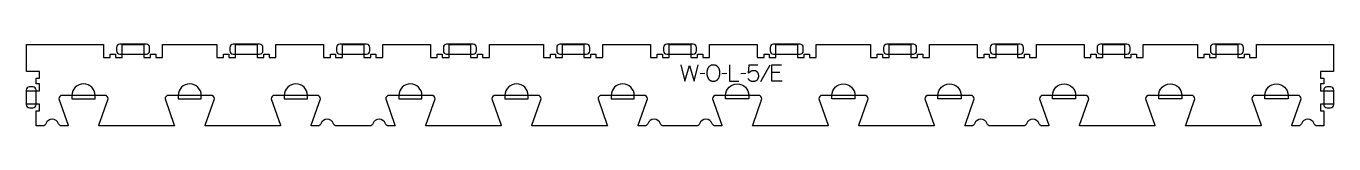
# Model space of a CAD drawing. Extents: x -1200 to 1200, y -80 to 70.
import ezdxf

# ---------------------------------------------------------------- set-up
doc = ezdxf.new("R2010")
doc.units = 0
for name, color, linetype in [('1_ANYTOOL_1MMDEEP_LABELS_S', 2, 'CONTINUOUS'), ('4_ANYTOOL_CUTTHROUGH_OUTSI', 5, 'CONTINUOUS'), ('5_ANYTOOL_HALF_MILL_9MM_IN', 3, 'CONTINUOUS')]:
    doc.layers.add(name, color=color, linetype=linetype)

msp = doc.modelspace()

# ---------------------------------------------------------------- linework, layer by layer
at = {"layer": '1_ANYTOOL_1MMDEEP_LABELS_S'}
for p, q in [((165.2, 32), (148, 1.2)), ((45.6, 16.3), (36.9, 16.2)), ((85.7, 16.3), (76.9, 16.2)), ((120.6, 16.3), (111.8, 16.2)), ((183.3, 18.5), (168.6, 18.5))]:
    msp.add_line(p, q, dxfattribs=at)
for points in [[(1.3, 32.4), (9, 2.4), (17.4, 31.5), (25.9, 2.4), (33.4, 32.4)], [(90.8, 32.4), (90.8, 2.4), (107.9, 2.4)], [(124.8, 7.2), (125.1, 6.9), (125.3, 6.6), (125.5, 6.4), (125.7, 6.1), (125.9, 5.8), (126.2, 5.6), (126.4, 5.3), (126.6, 5.1), (126.9, 4.9), (127.1, 4.7), (127.4, 4.5), (127.6, 4.3), (127.9, 4.1), (128.2, 3.9), (128.5, 3.8), (128.7, 3.6), (129, 3.5), (129.3, 3.4), (129.6, 3.2), (129.9, 3.1), (130.2, 3), (130.5, 2.9), (130.8, 2.8), (131.1, 2.7), (131.4, 2.7), (131.8, 2.6), (132.1, 2.6), (132.4, 2.5), (132.8, 2.5), (133.1, 2.5), (133.4, 2.4), (133.8, 2.4), (134.2, 2.4), (134.6, 2.5), (135, 2.5), (135.4, 2.5), (135.8, 2.5), (136.2, 2.6), (136.6, 2.6), (136.9, 2.7), (137.3, 2.8), (137.6, 2.8), (138, 2.9), (138.3, 3), (138.7, 3.1), (139, 3.2), (139.3, 3.3), (139.6, 3.5), (139.8, 3.5), (139.9, 3.6), (140.1, 3.7), (140.2, 3.8), (140.4, 3.9), (140.5, 3.9), (140.7, 4), (140.8, 4.1), (141, 4.2), (141.1, 4.4), (141.3, 4.5), (141.4, 4.6), (141.5, 4.7), (141.7, 4.8), (141.8, 4.9), (141.9, 5.1), (142, 5.2), (142.2, 5.4), (142.3, 5.5), (142.4, 5.6), (142.5, 5.8), (142.6, 6), (142.8, 6.1), (142.9, 6.3), (143, 6.5), (143.1, 6.6), (143.2, 6.8), (143.3, 7), (143.5, 7.4), (143.7, 7.8), (143.8, 8), (143.9, 8.3), (144, 8.5), (144.1, 8.7), (144.2, 9), (144.3, 9.2), (144.3, 9.5), (144.4, 9.7), (144.5, 9.9), (144.5, 10.2), (144.6, 10.4), (144.6, 10.7), (144.6, 10.9), (144.6, 11.1), (144.6, 11.4), (144.6, 11.6), (144.6, 11.9), (144.6, 12.1), (144.6, 12.4), (144.6, 12.7), (144.6, 12.9), (144.6, 13.2), (144.5, 13.4), (144.5, 13.7), (144.5, 13.9), (144.4, 14.2), (144.4, 14.4), (144.3, 14.6), (144.2, 14.9), (144.2, 15.1), (144.1, 15.3), (144, 15.6), (144, 15.8), (143.9, 16), (143.8, 16.2), (143.7, 16.4), (143.6, 16.7), (143.5, 16.9), (143.4, 17.1), (143.3, 17.3), (143.2, 17.5), (143.1, 17.7), (142.9, 17.9), (142.8, 18.1), (142.7, 18.3), (142.5, 18.4), (142.4, 18.6), (142.2, 18.8), (142.1, 19), (141.9, 19.2), (141.8, 19.3), (141.6, 19.5), (141.4, 19.7), (141.3, 19.8), (141.1, 20), (140.9, 20.1), (140.7, 20.2), (140.5, 20.4), (140.3, 20.5), (140.1, 20.6), (139.9, 20.7), (139.7, 20.8), (139.5, 20.9), (139.3, 21), (139.1, 21.1), (138.9, 21.2), (138.6, 21.2), (138.4, 21.3), (138.2, 21.4), (137.9, 21.4), (137.7, 21.5), (137.4, 21.5), (137.2, 21.6), (136.9, 21.6), (136.7, 21.7), (136.4, 21.7), (136.1, 21.7), (135.9, 21.7), (135.6, 21.7), (135.3, 21.7), (134.9, 21.7), (134.6, 21.7), (134.3, 21.7), (133.9, 21.7), (133.6, 21.6), (133.3, 21.6), (132.9, 21.5), (132.6, 21.4), (132.3, 21.4), (132, 21.3), (131.7, 21.2), (131.4, 21.1), (131.1, 21), (130.8, 20.8), (130.6, 20.7), (130.3, 20.6), (129.7, 20.3), (129.5, 20.1), (129.2, 20), (128.9, 19.8), (128.7, 19.6), (128.4, 19.4), (128.1, 19.2), (127.9, 19), (127.6, 18.8), (127.3, 18.6), (127.1, 18.4), (126.8, 18.1), (126.6, 17.9), (126, 17.4), (126.8, 32.4), (143, 32.4)], [(187.6, 2.4), (168.6, 2.4), (168.6, 32.4), (186.5, 32.4)]]:
    msp.add_lwpolyline(points, dxfattribs=at)
msp.add_lwpolyline([(61.7, 32.8), (62.1, 32.8), (62.5, 32.8), (62.8, 32.7), (63, 32.7), (63.2, 32.7), (63.3, 32.7), (63.5, 32.6), (63.7, 32.6), (63.8, 32.6), (64, 32.5), (64.2, 32.5), (64.3, 32.5), (64.5, 32.4), (64.6, 32.4), (64.8, 32.3), (65, 32.3), (65.1, 32.2), (65.3, 32.1), (65.4, 32.1), (65.6, 32), (65.7, 31.9), (65.9, 31.9), (66, 31.8), (66.1, 31.7), (66.3, 31.6), (66.4, 31.6), (66.5, 31.5), (66.7, 31.4), (67.1, 31.1), (67.3, 30.9), (67.6, 30.7), (67.8, 30.5), (68.1, 30.3), (68.3, 30.1), (68.5, 29.9), (68.7, 29.6), (68.9, 29.4), (69.1, 29.1), (69.3, 28.9), (69.5, 28.6), (69.7, 28.4), (69.9, 28.1), (70.1, 27.8), (70.4, 27.3), (70.6, 27), (70.7, 26.7), (70.9, 26.4), (71, 26.1), (71.2, 25.8), (71.3, 25.5), (71.4, 25.2), (71.5, 24.9), (71.7, 24.5), (71.8, 24.2), (71.9, 23.9), (72, 23.6), (72.1, 23.2), (72.1, 22.9), (72.4, 21.9), (72.5, 21.2), (72.6, 20.5), (72.7, 19.9), (72.8, 19.2), (72.8, 18.6), (72.8, 17.9), (72.9, 17.3), (72.8, 16.6), (72.8, 16), (72.8, 15.4), (72.7, 14.7), (72.6, 14.1), (72.5, 13.4), (72.3, 12.8), (72.2, 12.2), (72, 11.5), (71.8, 10.9), (71.5, 10.3), (71.3, 9.6), (71, 9), (70.7, 8.3), (70.4, 7.7), (70.1, 7.1), (69.9, 6.8), (69.7, 6.5), (69.5, 6.2), (69.3, 5.9), (69.1, 5.6), (68.9, 5.3), (68.7, 5.1), (68.5, 4.8), (68.4, 4.7), (68.3, 4.6), (68.2, 4.5), (68, 4.4), (67.9, 4.3), (67.8, 4.2), (67.7, 4.1), (67.6, 4), (67.4, 3.9), (67.3, 3.8), (67.2, 3.7), (67.1, 3.6), (66.9, 3.5), (66.8, 3.4), (66.7, 3.3), (66.5, 3.2), (66.4, 3.2), (66.2, 3.1), (66.1, 3), (66, 2.9), (65.8, 2.9), (65.7, 2.8), (65.5, 2.8), (65.4, 2.7), (65.2, 2.6), (65.1, 2.6), (64.9, 2.5), (64.8, 2.5), (64.5, 2.4), (64.1, 2.3), (63.8, 2.2), (63.5, 2.2), (63.2, 2.1), (62.8, 2.1), (62.5, 2), (62.1, 2), (61.7, 2), (61.4, 2), (61, 2), (60.6, 2), (60.2, 2), (59.9, 2.1), (59.5, 2.1), (59.2, 2.2), (58.8, 2.2), (58.5, 2.3), (58.2, 2.4), (57.8, 2.5), (57.7, 2.5), (57.5, 2.6), (57.4, 2.6), (57.2, 2.7), (57.1, 2.8), (56.9, 2.8), (56.8, 2.9), (56.6, 3), (56.5, 3), (56.3, 3.1), (56.2, 3.2), (56, 3.3), (55.9, 3.4), (55.8, 3.4), (55.6, 3.5), (55.5, 3.6), (55.4, 3.7), (55.2, 3.8), (55.1, 3.9), (55, 4), (54.9, 4.1), (54.7, 4.2), (54.6, 4.3), (54.5, 4.4), (54.4, 4.5), (54.2, 4.7), (54.1, 4.8), (54, 4.9), (53.9, 5), (53.8, 5.1), (53.6, 5.4), (53.4, 5.7), (53.2, 5.9), (53, 6.2), (52.8, 6.5), (52.6, 6.8), (52.4, 7.2), (52.1, 7.8), (51.8, 8.5), (51.5, 9.1), (51.2, 9.8), (51, 10.4), (50.7, 11.1), (50.5, 11.7), (50.4, 12.4), (50.2, 13), (50.1, 13.7), (49.9, 14.3), (49.8, 15), (49.8, 15.6), (49.7, 16.3), (49.7, 16.9), (49.7, 17.6), (49.7, 18.3), (49.7, 19), (49.8, 19.6), (49.9, 20.3), (50, 21), (50.1, 21.6), (50.2, 22.3), (50.4, 23), (50.6, 23.6), (50.8, 24.2), (51, 24.9), (51.3, 25.5), (51.6, 26.1), (51.9, 26.7), (52.2, 27.3), (52.5, 27.9), (52.7, 28.2), (52.9, 28.5), (53.1, 28.8), (53.3, 29.1), (53.5, 29.3), (53.8, 29.6), (54, 29.8), (54.2, 30.1), (54.3, 30.2), (54.4, 30.3), (54.6, 30.4), (54.7, 30.5), (54.8, 30.6), (54.9, 30.7), (55.1, 30.8), (55.2, 30.9), (55.3, 31), (55.5, 31.1), (55.6, 31.2), (55.7, 31.3), (55.9, 31.3), (56, 31.4), (56.2, 31.5), (56.3, 31.6), (56.4, 31.7), (56.6, 31.7), (56.9, 31.9), (57.2, 32), (57.5, 32.1), (57.8, 32.2), (58.1, 32.3), (58.5, 32.4), (58.8, 32.5), (59.1, 32.6), (59.5, 32.6), (59.8, 32.7), (60.2, 32.7), (60.6, 32.7), (60.9, 32.8), (61.3, 32.8)], close=True, dxfattribs=at)
at = {"layer": '4_ANYTOOL_CUTTHROUGH_OUTSI'}
msp.add_lwpolyline([(30.7, -79.5), (-30.7, -79.5, -0.317837), (-36.1, -75.7, 0.707107), (-59.2, -75.7, -0.317837), (-64.6, -79.5), (-77, -79.5), (-76.8, -78.1), (-59.9, -29.9), (-59.9, -29.8, 0.414214), (-66.1, -23.5), (-144.1, -23.5, 0.414214), (-150.4, -29.8), (-150.3, -29.9), (-133.4, -78.1), (-133.2, -79.5), (-271.9, -79.5), (-271.7, -78.1), (-254.8, -29.9), (-254.8, -29.8, 0.414214), (-261, -23.5), (-339, -23.5, 0.414214), (-345.3, -29.8), (-345.2, -29.9), (-328.3, -78.1), (-328.1, -79.5), (-466.8, -79.5), (-466.6, -78.1), (-449.7, -29.9), (-449.7, -29.8, 0.414214), (-455.9, -23.5), (-533.9, -23.5, 0.414214), (-540.2, -29.8), (-540.1, -29.9), (-523.2, -78.1), (-523, -79.5), (-535.4, -79.5, -0.317837), (-540.8, -75.7, 0.707107), (-563.9, -75.7, -0.317837), (-569.3, -79.5), (-630.7, -79.5, -0.317837), (-636.1, -75.7, 0.707107), (-659.2, -75.7, -0.317837), (-664.6, -79.5), (-677, -79.5), (-676.8, -78.1), (-659.9, -29.9), (-659.9, -29.8, 0.414214), (-666.1, -23.5), (-744.1, -23.5, 0.414214), (-750.4, -29.8), (-750.3, -29.9), (-733.4, -78.1), (-733.2, -79.5), (-871.9, -79.5), (-871.7, -78.1), (-854.8, -29.9), (-854.8, -29.8, 0.414214), (-861, -23.5), (-939, -23.5, 0.414214), (-945.3, -29.8), (-945.2, -29.9), (-928.3, -78.1), (-928.1, -79.5), (-1066.8, -79.5), (-1066.6, -78.1), (-1049.7, -29.9), (-1049.7, -29.8, 0.414214), (-1055.9, -23.5), (-1133.9, -23.5, 0.414214), (-1140.2, -29.8), (-1140.1, -29.9), (-1123.2, -78.1), (-1123, -79.5), (-1135.4, -79.5, -0.317837), (-1140.8, -75.7, 0.707107), (-1163.9, -75.7, -0.317837), (-1169.3, -79.5), (-1181.8, -79.5), (-1181.8, -52), (-1176, -52, 0.414214), (-1175.8, -51.8), (-1175.8, -39.8, 0.414214), (-1176, -39.5), (-1199.8, -39.5), (-1199.8, -15), (-1176, -15, 0.414214), (-1175.8, -14.8), (-1175.8, -2.8, 0.414214), (-1176, -2.5), (-1181.8, -2.5), (-1181.8, 8), (-1176, 8, 0.414214), (-1175.8, 8.2), (-1175.8, 20.2, 0.414214), (-1176, 20.5), (-1199.8, 20.5), (-1199.8, 70), (-1058.3, 70), (-1058.3, 46.2, 0.414214), (-1058, 46), (-1046, 46, 0.414214), (-1045.8, 46.2), (-1045.8, 52), (-1036.3, 52), (-1036.3, 46.2, 0.414214), (-1036, 46), (-1024, 46, 0.414214), (-1023.8, 46.2), (-1023.8, 70), (-984.3, 70), (-984.3, 46.2, 0.414214), (-984, 46), (-972, 46, 0.414214), (-971.8, 46.2), (-971.8, 52), (-962.3, 52), (-962.3, 46.2, 0.414214), (-962, 46), (-950, 46, 0.414214), (-949.8, 46.2), (-949.8, 70), (-850.3, 70), (-850.3, 46.2, 0.414214), (-850, 46), (-838, 46, 0.414214), (-837.8, 46.2), (-837.8, 52), (-828.3, 52), (-828.3, 46.2, 0.414214), (-828, 46), (-816, 46, 0.414214), (-815.8, 46.2), (-815.8, 70), (-776.3, 70), (-776.3, 46.2, 0.414214), (-776, 46), (-764, 46, 0.414214), (-763.8, 46.2), (-763.8, 52), (-754.3, 52), (-754.3, 46.2, 0.414214), (-754, 46), (-742, 46, 0.414214), (-741.8, 46.2), (-741.8, 70), (-654.3, 70), (-654.3, 46.2, 0.414214), (-654, 46), (-642, 46, 0.414214), (-641.8, 46.2), (-641.8, 52), (-632.3, 52), (-632.3, 46.2, 0.414214), (-632, 46), (-620, 46, 0.414214), (-619.8, 46.2), (-619.8, 70), (-580.3, 70), (-580.3, 46.2, 0.414214), (-580, 46), (-568, 46, 0.414214), (-567.8, 46.2), (-567.8, 52), (-558.3, 52), (-558.3, 46.2, 0.414214), (-558, 46), (-546, 46, 0.414214), (-545.8, 46.2), (-545.8, 70), (-458.3, 70), (-458.3, 46.2, 0.414214), (-458, 46), (-446, 46, 0.414214), (-445.8, 46.2), (-445.8, 52), (-436.3, 52), (-436.3, 46.2, 0.414214), (-436, 46), (-424, 46, 0.414214), (-423.8, 46.2), (-423.8, 70), (-384.3, 70), (-384.3, 46.2, 0.414214), (-384, 46), (-372, 46, 0.414214), (-371.8, 46.2), (-371.8, 52), (-362.3, 52), (-362.3, 46.2, 0.414214), (-362, 46), (-350, 46, 0.414214), (-349.8, 46.2), (-349.8, 70), (-250.3, 70), (-250.3, 46.2, 0.414214), (-250, 46), (-238, 46, 0.414214), (-237.8, 46.2), (-237.8, 52), (-228.3, 52), (-228.3, 46.2, 0.414214), (-228, 46), (-216, 46, 0.414214), (-215.8, 46.2), (-215.8, 70), (-176.3, 70), (-176.3, 46.2, 0.414214), (-176, 46), (-164, 46, 0.414214), (-163.8, 46.2), (-163.8, 52), (-154.3, 52), (-154.3, 46.2, 0.414214), (-154, 46), (-142, 46, 0.414214), (-141.8, 46.2), (-141.8, 70), (-54.3, 70), (-54.3, 46.2, 0.414214), (-54, 46), (-42, 46, 0.414214), (-41.8, 46.2), (-41.8, 52), (-32.3, 52), (-32.3, 46.2, 0.414214), (-32, 46), (-20, 46, 0.414214), (-19.8, 46.2), (-19.8, 70), (19.7, 70), (19.7, 46.2, 0.414214), (20, 46), (32, 46, 0.414214), (32.2, 46.2), (32.2, 52), (41.7, 52), (41.7, 46.2, 0.414214), (42, 46), (54, 46, 0.414214), (54.2, 46.2), (54.2, 70), (141.7, 70), (141.7, 46.2, 0.414214), (142, 46), (154, 46, 0.414214), (154.2, 46.2), (154.2, 52), (163.7, 52), (163.7, 46.2, 0.414214), (164, 46), (176, 46, 0.414214), (176.2, 46.2), (176.2, 70), (215.7, 70), (215.7, 46.2, 0.414214), (216, 46), (228, 46, 0.414214), (228.2, 46.2), (228.2, 52), (237.7, 52), (237.7, 46.2, 0.414214), (238, 46), (250, 46, 0.414214), (250.2, 46.2), (250.2, 70), (349.7, 70), (349.7, 46.2, 0.414214), (350, 46), (362, 46, 0.414214), (362.2, 46.2), (362.2, 52), (371.7, 52), (371.7, 46.2, 0.414214), (372, 46), (384, 46, 0.414214), (384.2, 46.2), (384.2, 70), (423.7, 70), (423.7, 46.2, 0.414214), (424, 46), (436, 46, 0.414214), (436.2, 46.2), (436.2, 52), (445.7, 52), (445.7, 46.2, 0.414214), (446, 46), (458, 46, 0.414214), (458.2, 46.2), (458.2, 70), (545.7, 70), (545.7, 46.2, 0.414214), (546, 46), (558, 46, 0.414214), (558.2, 46.2), (558.2, 52), (567.7, 52), (567.7, 46.2, 0.414214), (568, 46), (580, 46, 0.414214), (580.2, 46.2), (580.2, 70), (619.7, 70), (619.7, 46.2, 0.414214), (620, 46), (632, 46, 0.414214), (632.2, 46.2), (632.2, 52), (641.7, 52), (641.7, 46.2, 0.414214), (642, 46), (654, 46, 0.414214), (654.2, 46.2), (654.2, 70), (741.7, 70), (741.7, 46.2, 0.414214), (742, 46), (754, 46, 0.414214), (754.2, 46.2), (754.2, 52), (763.7, 52), (763.7, 46.2, 0.414214), (764, 46), (776, 46, 0.414214), (776.2, 46.2), (776.2, 70), (815.7, 70), (815.7, 46.2, 0.414214), (816, 46), (828, 46, 0.414214), (828.2, 46.2), (828.2, 52), (837.7, 52), (837.7, 46.2, 0.414214), (838, 46), (850, 46, 0.414214), (850.2, 46.2), (850.2, 70), (949.7, 70), (949.7, 46.2, 0.414214), (950, 46), (962, 46, 0.414214), (962.2, 46.2), (962.2, 52), (971.7, 52), (971.7, 46.2, 0.414214), (972, 46), (984, 46, 0.414214), (984.2, 46.2), (984.2, 70), (1023.7, 70), (1023.7, 46.2, 0.414214), (1024, 46), (1036, 46, 0.414214), (1036.2, 46.2), (1036.2, 52), (1045.7, 52), (1045.7, 46.2, 0.414214), (1046, 46), (1058, 46, 0.414214), (1058.2, 46.2), (1058.2, 70), (1199.7, 70), (1199.7, 20.5), (1176, 20.5, 0.414214), (1175.7, 20.2), (1175.7, 8.2, 0.414214), (1176, 8), (1181.7, 8), (1181.7, -2.5), (1176, -2.5, 0.414214), (1175.7, -2.8), (1175.7, -14.8, 0.414214), (1176, -15), (1199.7, -15), (1199.7, -39.5), (1176, -39.5, 0.414214), (1175.7, -39.8), (1175.7, -51.8, 0.414214), (1176, -52), (1181.7, -52), (1181.7, -79.5), (1169.3, -79.5, -0.317837), (1163.9, -75.7, 0.707107), (1140.8, -75.7, -0.317837), (1135.4, -79.5), (1123, -79.5), (1123.2, -78.1), (1140.1, -29.9), (1140.1, -29.8, 0.414214), (1133.9, -23.5), (1055.9, -23.5, 0.414214), (1049.6, -29.8), (1049.7, -29.9), (1066.6, -78.1), (1066.8, -79.5), (928.1, -79.5), (928.3, -78.1), (945.2, -29.9), (945.2, -29.8, 0.414214), (939, -23.5), (861, -23.5, 0.414214), (854.7, -29.8), (854.8, -29.9), (871.7, -78.1), (871.9, -79.5), (733.2, -79.5), (733.4, -78.1), (750.3, -29.9), (750.3, -29.8, 0.414214), (744.1, -23.5), (666.1, -23.5, 0.414214), (659.8, -29.8), (659.9, -29.9), (676.8, -78.1), (677, -79.5), (664.6, -79.5, -0.317837), (659.2, -75.7, 0.707107), (636.1, -75.7, -0.317837), (630.7, -79.5), (569.3, -79.5, -0.317837), (563.9, -75.7, 0.707107), (540.8, -75.7, -0.317837), (535.4, -79.5), (523, -79.5), (523.2, -78.1), (540.1, -29.9), (540.1, -29.8, 0.414214), (533.9, -23.5), (455.9, -23.5, 0.414214), (449.6, -29.8), (449.7, -29.9), (466.6, -78.1), (466.8, -79.5), (328.1, -79.5), (328.3, -78.1), (345.2, -29.9), (345.2, -29.8, 0.414214), (339, -23.5), (261, -23.5, 0.414214), (254.7, -29.8), (254.8, -29.9), (271.7, -78.1), (271.9, -79.5), (133.2, -79.5), (133.4, -78.1), (150.3, -29.9), (150.3, -29.8, 0.414214), (144.1, -23.5), (66.1, -23.5, 0.414214), (59.8, -29.8), (59.9, -29.9), (76.8, -78.1), (77, -79.5), (64.6, -79.5, -0.317837), (59.2, -75.7, 0.707107), (36.1, -75.7, -0.317837)], format="xyb", close=True, dxfattribs=at)
at = {"layer": '5_ANYTOOL_HALF_MILL_9MM_IN'}
for points in [[(-1028.4, 70.5, 0.414214), (-1034.4, 64.5), (-1034.4, 58, 0.414214), (-1028.4, 52), (-979.6, 52, 0.414214), (-973.6, 58), (-973.6, 64.5, 0.414214), (-979.6, 70.5)], [(-820.4, 70.5, 0.414214), (-826.4, 64.5), (-826.4, 58, 0.414214), (-820.4, 52), (-771.6, 52, 0.414214), (-765.6, 58), (-765.6, 64.5, 0.414214), (-771.6, 70.5)], [(-624.4, 70.5, 0.414214), (-630.4, 64.5), (-630.4, 58, 0.414214), (-624.4, 52), (-575.6, 52, 0.414214), (-569.6, 58), (-569.6, 64.5, 0.414214), (-575.6, 70.5)], [(-428.4, 70.5, 0.414214), (-434.4, 64.5), (-434.4, 58, 0.414214), (-428.4, 52), (-379.6, 52, 0.414214), (-373.6, 58), (-373.6, 64.5, 0.414214), (-379.6, 70.5)], [(-220.4, 70.5, 0.414214), (-226.4, 64.5), (-226.4, 58, 0.414214), (-220.4, 52), (-171.6, 52, 0.414214), (-165.6, 58), (-165.6, 64.5, 0.414214), (-171.6, 70.5)], [(-24.4, 70.5, 0.414214), (-30.4, 64.5), (-30.4, 58, 0.414214), (-24.4, 52), (24.4, 52, 0.414214), (30.4, 58), (30.4, 64.5, 0.414214), (24.4, 70.5)], [(171.6, 70.5, 0.414214), (165.6, 64.5), (165.6, 58, 0.414214), (171.6, 52), (220.4, 52, 0.414214), (226.4, 58), (226.4, 64.5, 0.414214), (220.4, 70.5)], [(379.6, 70.5, 0.414214), (373.6, 64.5), (373.6, 58, 0.414214), (379.6, 52), (428.4, 52, 0.414214), (434.4, 58), (434.4, 64.5, 0.414214), (428.4, 70.5)], [(575.6, 70.5, 0.414214), (569.6, 64.5), (569.6, 58, 0.414214), (575.6, 52), (624.4, 52, 0.414214), (630.4, 58), (630.4, 64.5, 0.414214), (624.4, 70.5)], [(771.6, 70.5, 0.414214), (765.6, 64.5), (765.6, 58, 0.414214), (771.6, 52), (820.4, 52, 0.414214), (826.4, 58), (826.4, 64.5, 0.414214), (820.4, 70.5)], [(979.6, 70.5, 0.414214), (973.6, 64.5), (973.6, 58, 0.414214), (979.6, 52), (1028.4, 52, 0.414214), (1034.4, 58), (1034.4, 64.5, 0.414214), (1028.4, 70.5)], [(-1194.3, -8.1, 0.414214), (-1200.3, -14.1), (-1200.3, -40.4, 0.414214), (-1194.3, -46.4), (-1187.8, -46.4, 0.414214), (-1181.8, -40.4), (-1181.8, -14.1, 0.414214), (-1187.8, -8.1)], [(-1073.7, -23.8, 1), (-1116.2, -23.8), (-1116.2, -30), (-1073.7, -30)], [(-878.8, -23.8, 1), (-921.3, -23.8), (-921.3, -30), (-878.8, -30)], [(-683.9, -23.8, 1), (-726.4, -23.8), (-726.4, -30), (-683.9, -30)], [(-473.7, -23.8, 1), (-516.2, -23.8), (-516.2, -30), (-473.7, -30)], [(-278.8, -23.8, 1), (-321.3, -23.8), (-321.3, -30), (-278.8, -30)], [(-83.9, -23.8, 1), (-126.4, -23.8), (-126.4, -30), (-83.9, -30)], [(83.8, -23.8, -1), (126.3, -23.8), (126.3, -30), (83.8, -30)], [(278.7, -23.8, -1), (321.2, -23.8), (321.2, -30), (278.7, -30)], [(473.6, -23.8, -1), (516.1, -23.8), (516.1, -30), (473.6, -30)], [(683.8, -23.8, -1), (726.3, -23.8), (726.3, -30), (683.8, -30)], [(878.7, -23.8, -1), (921.2, -23.8), (921.2, -30), (878.7, -30)], [(1073.6, -23.8, -1), (1116.1, -23.8), (1116.1, -30), (1073.6, -30)], [(1187.7, -8.1, 0.414214), (1181.7, -14.1), (1181.7, -40.4, 0.414214), (1187.7, -46.4), (1194.2, -46.4, 0.414214), (1200.2, -40.4), (1200.2, -14.1, 0.414214), (1194.2, -8.1)]]:
    msp.add_lwpolyline(points, format="xyb", close=True, dxfattribs=at)

doc.saveas('drawing.dxf')
